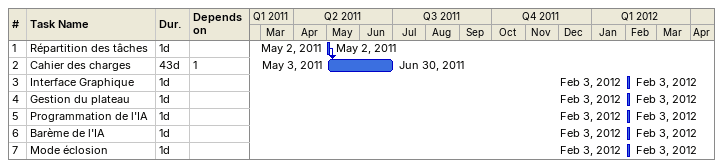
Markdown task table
| ID | Task | Duration | Start | Finish | Predecessors |
|---|---|---|---|---|---|
| 1 | Répartition des tâches | 1d | 2011-05-02 | 2011-05-02 |  |
| 2 | Cahier des charges | 43d | 2011-05-03 | 2011-06-30 | 1 |
| 3 | Interface Graphique | 1d | 2012-02-03 | 2012-02-03 |  |
| 4 | Gestion du plateau | 1d | 2012-02-03 | 2012-02-03 |  |
| 5 | Programmation de l'IA | 1d | 2012-02-03 | 2012-02-03 |  |
| 6 | Barème de l'IA | 1d | 2012-02-03 | 2012-02-03 |  |
| 7 | Mode éclosion | 1d | 2012-02-03 | 2012-02-03 |  |
